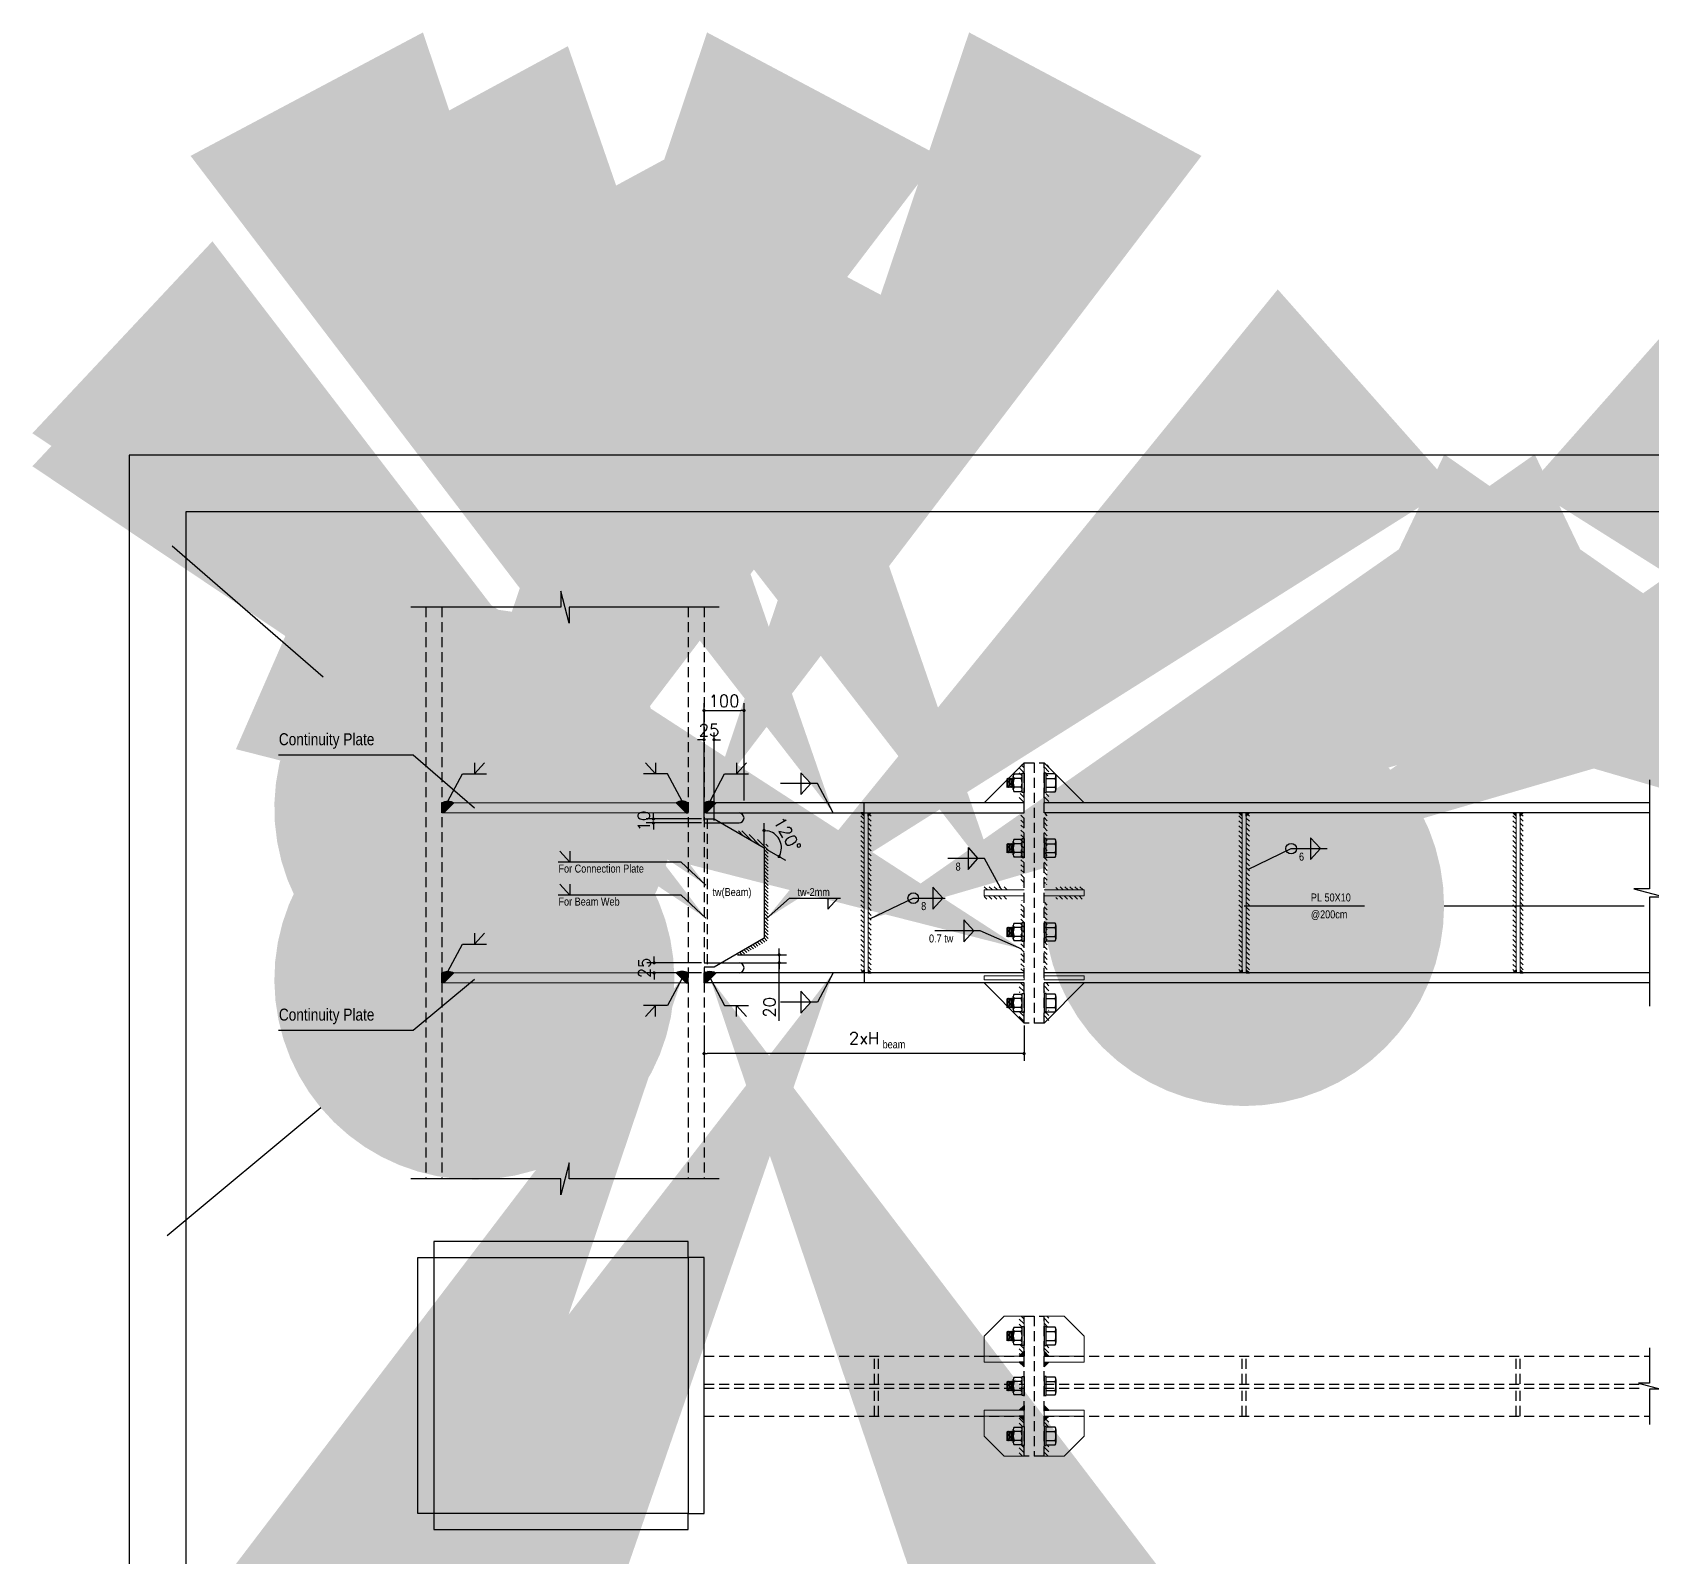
# Model space of a CAD drawing. Header units: inches. Extents: x 1387 to 2676, y -3005 to -2136.
# Drawn here: x 2500.69 to 2541.19, y -2831.88 to -2793.78 of the extents above; entities that cross this region are included whole.
import ezdxf

# ---------------------------------------------------------------- set-up
doc = ezdxf.new("R2010")
doc.units = ezdxf.units.IN
doc.header["$MEASUREMENT"] = 0
doc.linetypes.add('HIDDEN', pattern=[0.375, 0.25, -0.125])
for name, color, linetype in [('1', 1, 'Continuous'), ('3', 3, 'HIDDEN'), ('Beam Detail', 3, 'Continuous'), ('col-new', 3, 'Continuous'), ('D', 1, 'Continuous'), ('DIM', 8, 'Continuous'), ('hidden', 8, 'HIDDEN'), ('Jush', 8, 'Continuous'), ('Layer4', 118, 'Continuous'), ('leader-1', 1, 'Continuous'), ('Pich', 2, 'Continuous'), ('SEC', 1, 'Continuous'), ('TEXT', 3, 'Continuous')]:
    doc.layers.add(name, color=color, linetype=linetype)
for name, color, linetype, lineweight in [('2', 2, 'Continuous', 9), ('plate', 2, 'Continuous', 20), ('plate 3', 3, 'Continuous', 20), ('WALL-INT', 3, 'Continuous', 9)]:
    doc.layers.add(name, color=color, linetype=linetype, lineweight=lineweight)
doc.styles.add('ROMANS', font='ROMANS')
doc.styles.add('ROMANT', font='romant')
doc.styles.add('SA', font='sazeh-1.shx', dxfattribs={"width": 0.85})
doc.dimstyles.new('1-50-2', dxfattribs={"dimtxt": 0.3, "dimasz": 0.08, "dimexe": 0.18, "dimexo": 0.0625, "dimgap": 0.09, "dimtad": 1, "dimdec": 0, "dimlfac": 500, "dimdsep": 46, "dimtxsty": 'ROMANT', "dimblk": 'DOT', "dimcen": 0.09, "dimclrd": 1, "dimclre": 1, "dimclrt": 3, "dimadec": 0, "dimazin": 0, "dimtfac": 1, "dimtdec": 0, "dimtix": 1, "dimtofl": 0, "dimtmove": 2, "dimatfit": 3, "dimldrblk": 'DOT', "dimfxl": 1, "dimtolj": 1, "dimarcsym": 0})
doc.dimstyles.new('Copy of 1-5(100)', dxfattribs={"dimscale": 100, "dimtxt": 2.5, "dimasz": 2.3, "dimexe": 1.5, "dimexo": 3, "dimgap": 1, "dimtad": 1, "dimdec": 0, "dimlfac": 0.05, "dimdsep": 46, "dimtxsty": 'ROMANS', "dimcen": 0, "dimclrd": 1, "dimclre": 1, "dimclrt": 2, "dimadec": 0, "dimazin": 0, "dimtfac": 2, "dimtdec": 0, "dimtmove": 2, "dimatfit": 3, "dimfxl": 1.5, "dimtolj": 1, "dimtzin": 0, "dimarcsym": 0})
doc.dimstyles.new('DIM 1.100(50)', dxfattribs={"dimscale": 50, "dimtxt": 2, "dimasz": 2, "dimexe": 1, "dimexo": 1, "dimgap": 0.5, "dimtad": 1, "dimdec": 0, "dimrnd": 0.5, "dimzin": 12, "dimdsep": 46, "dimtxsty": 'ROMANS', "dimcen": 1.5, "dimclrd": 1, "dimclre": 1, "dimclrt": 2, "dimazin": 0, "dimtm": 1e-09, "dimtfac": 1, "dimtdec": 0, "dimtix": 1, "dimtmove": 0, "dimatfit": 3, "dimldrblk": 'DOT', "dimfxl": 1, "dimtolj": 1, "dimtzin": 0, "dimarcsym": 0})
pattern_1 = [(135, (2462.50886, -3468.63951), (-0.061871843, -0.061871843), [])]
pattern_2 = [(135, (2462.60886, -3468.63951), (-0.061871843, -0.061871843), [])]

# ---------------------------------------------------------------- blocks, each defined once
blk = doc.blocks.new('A$C1B9058EF')
at = {"layer": 'Jush'}
h = blk.add_hatch(dxfattribs=at)
h.set_pattern_fill('ANSI31', color=256, scale=20, angle=90)
h.set_pattern_definition([(135, (-2181.915, -64309.0318), (-1.76776695, -1.76776695), [])])
edge = h.paths.add_edge_path()
edge.add_line((0, 0), (-5, 0))
edge.add_line((-5, 0), (-30, 25))
edge.add_arc((-15, -0.8), 29.8, 419.8126, 480.1874, ccw=False)
edge.add_line((0, 25), (0, 0))
blk.add_lwpolyline([(-5, 0), (0, 0), (0, 25, 0.269703), (-30, 25), (-5, 0)], format="xyb", close=True, dxfattribs=at)
blk = doc.blocks.new('A$C76203054')
at = {"layer": 'Pich'}
for p, q in [((-22.2, 27.3), (-22.2, 4.8)), ((22.2, 4.8), (-22.2, 4.8)), ((17.7, 4.8), (-17.7, 4.8)), ((-16.6, 29.7), (16.6, 29.7)), ((-11.1, 4.8), (-11.1, 27.3)), ((11.1, 4.8), (11.1, 27.3)), ((22.2, 4.8), (22.2, 27.3))]:
    blk.add_line(p, q, dxfattribs=at)
blk.add_lwpolyline([(-23.9, 4.8), (-23.9, 0), (23.9, 0), (23.9, 4.8)], close=True, dxfattribs=at)
for centre, radius, start, end in [((-16.6, 22.1), 7.64, 43.5225, 136.4775), ((0, 2.7), 27, 65.765, 114.235), ((16.6, 22.1), 7.64, 43.5225, 136.4775)]:
    blk.add_arc(centre, radius, start, end, dxfattribs=at)
blk = doc.blocks.new('A$C7B6903DA')
at = {"layer": 'Pich'}
for p, q in [((-22.2, -24.9), (-22.2, -7.2)), ((16.6, -27.3), (-16.6, -27.3)), ((-12, -29.7), (-10.2, -27.9)), ((12, -27.9), (-12, -29.7)), ((-10.2, -31.5), (-12, -29.7)), ((-12, -33.3), (-10.2, -31.5)), ((12, -31.5), (-12, -33.3)), ((-10.2, -35.1), (-12, -33.3)), ((-12, -36.9), (-10.2, -35.1)), ((12, -35.1), (-12, -36.9)), ((-10.2, -38.7), (-12, -36.9)), ((-12, -40.5), (-10.2, -38.7)), ((12, -38.7), (-12, -40.5)), ((-10.2, -42.3), (-12, -40.5)), ((-11.1, -7.2), (-11.1, -24.9)), ((-10.2, -27.9), (-10.8, -27.3)), ((12, -27.9), (10.2, -29.7)), ((10.2, -29.7), (12, -31.5)), ((12, -31.5), (10.2, -33.3)), ((10.2, -33.3), (12, -35.1)), ((12, -35.1), (10.2, -36.9)), ((10.2, -36.9), (12, -38.7)), ((12, -38.7), (10.2, -40.5)), ((10.2, -40.5), (12, -42.3)), ((11.1, -7.2), (11.1, -24.9)), ((11.4, -27.3), (12, -27.9)), ((22.2, -7.2), (22.2, -24.9)), ((12, -42.3), (-10.2, -42.3))]:
    blk.add_line(p, q, dxfattribs=at)
blk.add_lwpolyline([(-23.9, -4.8), (-23.9, 0), (23.9, 0), (23.9, -4.8)], close=True, dxfattribs=at)
for centre, radius, start, end in [((-16.6, -12.4), 7.64, 43.5225, 136.4775), ((-16.6, -19.7), 7.64, 223.5225, 316.4775), ((0, -31.8), 27, 65.765, 114.235), ((0, -0.3), 27, 245.765, 294.235), ((16.6, -12.4), 7.64, 43.5225, 136.4775), ((16.6, -19.7), 7.64, 223.5225, 316.4775)]:
    blk.add_arc(centre, radius, start, end, dxfattribs=at)
blk = doc.blocks.new('A$C053313D3')
at = {"layer": 'Jush'}
h = blk.add_hatch(color=1, dxfattribs=at)
h.dxf.hatch_style = 1
h.paths.add_polyline_path([(0, 10), (0, 0), (10, 0)])
at = {"layer": 'Jush', "color": 1}
blk.add_lwpolyline([(0, 10), (0, 0), (10, 0), (0, 10)], dxfattribs=at)
blk = doc.blocks.new('_Dot')
at = {"layer": 'DIM', "color": 0, "lineweight": -2}
blk.add_line((-0.5, 0), (-1, 0), dxfattribs=at)
at = {"layer": 'DIM', "color": 0, "const_width": 0.5}
blk.add_lwpolyline([(-0.25, 0, 1), (0.25, 0, 1)], format="xyb", close=True, dxfattribs=at)
blk = doc.blocks.new('q')
at = {"layer": 'col-new'}
for points in [[(195.2095, -6.4548), (195.5445, -6.4548), (195.5445, -6.4148), (194.9095, -6.4148), (194.9095, -6.4548), (195.2095, -6.4548)], [(195.2095, -7.0948), (194.9095, -7.0948), (194.9095, -7.1348), (195.5445, -7.1348), (195.5445, -7.0948), (195.2095, -7.0948)]]:
    blk.add_lwpolyline(points, dxfattribs=at)
for points in [[(194.9095, -6.4548), (194.9095, -7.0948), (194.8695, -7.0948), (194.8695, -6.4548)], [(195.5445, -6.4548), (195.5445, -7.0948), (195.5845, -7.0948), (195.5845, -6.4548)]]:
    blk.add_lwpolyline(points, close=True, dxfattribs=at)
blk = doc.blocks.new('DOT')
at = {"layer": 'DIM', "color": 0, "linetype": 'ByBlock'}
blk.add_line((-0.5, 0), (-1, 0), dxfattribs=at)
at = {"layer": 'DIM', "color": 0, "linetype": 'ByBlock', "const_width": 0.5}
blk.add_lwpolyline([(-0.25, 0, 1), (0.25, 0, 1)], format="xyb", close=True, dxfattribs=at)
blk = doc.blocks.new('*D109')
at = {"layer": 'D', "color": 1, "lineweight": -2, "transparency": 16777216}
for p, q in [((2517.478, -2813.467), (2517.478, -2811.27)), ((2517.728, -2813.467), (2517.728, -2811.27)), ((2517.398, -2811.45), (2517.318, -2811.45)), ((2517.808, -2811.45), (2517.888, -2811.45))]:
    blk.add_line(p, q, dxfattribs=at)
at = {"layer": 'Defpoints', "color": 0, "transparency": 16777216}
for p in [(2517.728, -2811.45), (2517.478, -2813.53), (2517.728, -2813.53)]:
    blk.add_point(p, dxfattribs=at)
at = {"layer": 'D', "color": 1, "lineweight": -2, "transparency": 16777216, "xscale": 0.08, "yscale": 0.08, "zscale": 0.08}
blk.add_blockref('DOT', (2517.478, -2811.45), dxfattribs=at)
at = {"layer": 'D', "color": 1, "lineweight": -2, "transparency": 16777216, "xscale": 0.08, "yscale": 0.08, "zscale": 0.08, "rotation": 180}
blk.add_blockref('DOT', (2517.728, -2811.45), dxfattribs=at)
at = {"layer": 'D', "color": 2, "transparency": 16777216, "insert": (2517.603, -2811.21), "char_height": 0.3, "attachment_point": 5, "style": 'ROMANS'}
blk.add_mtext('\\A1;25', dxfattribs=at)
blk = doc.blocks.new('*D110')
at = {"layer": 'D', "color": 1, "lineweight": -2, "transparency": 16777216}
for p, q in [((2516.212, -2813.35), (2516.212, -2813.27)), ((2517.416, -2813.43), (2516.032, -2813.43)), ((2517.416, -2813.53), (2516.032, -2813.53)), ((2516.212, -2813.61), (2516.212, -2813.69))]:
    blk.add_line(p, q, dxfattribs=at)
at = {"layer": 'Defpoints', "color": 0, "transparency": 16777216}
for p in [(2516.212, -2813.43), (2517.478, -2813.43), (2517.478, -2813.53)]:
    blk.add_point(p, dxfattribs=at)
at = {"layer": 'D', "color": 1, "lineweight": -2, "transparency": 16777216, "xscale": 0.08, "yscale": 0.08, "zscale": 0.08}
for p, rotation in [((2516.212, -2813.43), 270), ((2516.212, -2813.53), 90)]:
    blk.add_blockref('DOT', p, dxfattribs=dict(at, rotation=rotation))
at = {"layer": 'D', "color": 2, "transparency": 16777216, "insert": (2515.972, -2813.48), "char_height": 0.3, "attachment_point": 5, "rotation": 90, "style": 'ROMANS'}
blk.add_mtext('\\A1;10', dxfattribs=at)
blk = doc.blocks.new('*D111')
at = {"layer": 'D', "color": 1, "lineweight": -2, "transparency": 16777216}
for p, q in [((2517.478, -2812.965), (2517.478, -2810.541)), ((2517.558, -2810.721), (2518.398, -2810.721)), ((2518.478, -2812.965), (2518.478, -2810.541))]:
    blk.add_line(p, q, dxfattribs=at)
at = {"layer": 'Defpoints', "color": 0, "transparency": 16777216}
for p in [(2518.478, -2810.721), (2517.478, -2813.027), (2518.478, -2813.027)]:
    blk.add_point(p, dxfattribs=at)
at = {"layer": 'D', "color": 1, "lineweight": -2, "transparency": 16777216, "xscale": 0.08, "yscale": 0.08, "zscale": 0.08, "rotation": 180}
blk.add_blockref('DOT', (2517.478, -2810.721), dxfattribs=at)
at = {"layer": 'D', "color": 1, "lineweight": -2, "transparency": 16777216, "xscale": 0.08, "yscale": 0.08, "zscale": 0.08}
blk.add_blockref('DOT', (2518.478, -2810.721), dxfattribs=at)
at = {"layer": 'D', "color": 2, "transparency": 16777216, "insert": (2517.978, -2810.481), "char_height": 0.3, "attachment_point": 5, "style": 'ROMANS'}
blk.add_mtext('\\A1;100', dxfattribs=at)
blk = doc.blocks.new('*D69')
at = {"layer": 'D', "color": 1, "lineweight": -2, "transparency": 16777216}
for p, q in [((2516.231, -2816.945), (2516.231, -2816.865)), ((2517.416, -2817.025), (2516.051, -2817.025)), ((2517.416, -2817.277), (2516.051, -2817.277)), ((2516.231, -2817.357), (2516.231, -2817.437))]:
    blk.add_line(p, q, dxfattribs=at)
at = {"layer": 'Defpoints', "color": 0, "transparency": 16777216}
for p in [(2516.231, -2817.025), (2517.478, -2817.025), (2517.478, -2817.277)]:
    blk.add_point(p, dxfattribs=at)
at = {"layer": 'D', "color": 1, "lineweight": -2, "transparency": 16777216, "xscale": 0.08, "yscale": 0.08, "zscale": 0.08}
for p, rotation in [((2516.231, -2817.025), 270), ((2516.231, -2817.277), 90)]:
    blk.add_blockref('DOT', p, dxfattribs=dict(at, rotation=rotation))
at = {"layer": 'D', "color": 2, "transparency": 16777216, "insert": (2515.991, -2817.151), "char_height": 0.3, "attachment_point": 5, "rotation": 90, "style": 'ROMANS'}
blk.add_mtext('\\A1;25', dxfattribs=at)
blk = doc.blocks.new('*D112')
at = {"layer": 'D', "color": 1, "lineweight": -2, "transparency": 16777216}
for p, q in [((2518.978, -2814.089), (2518.978, -2813.537)), ((2519.033, -2814.183), (2519.511, -2814.459))]:
    blk.add_line(p, q, dxfattribs=at)
blk.add_arc((2518.978, -2814.151), 0.435, 340.5617, 79.4383, dxfattribs=at)
at = {"layer": 'Defpoints', "color": 0, "transparency": 16777216}
for p in [(2517.728, -2813.43), (2519.406, -2814.076), (2518.978, -2814.151), (2518.978, -2814.151), (2518.978, -2816.403)]:
    blk.add_point(p, dxfattribs=at)
at = {"layer": 'D', "color": 1, "lineweight": -2, "transparency": 16777216, "xscale": 0.08, "yscale": 0.08, "zscale": 0.08}
for p, rotation in [((2518.978, -2813.717), 174.7191621158987), ((2519.355, -2814.369), 245.2808378839271)]:
    blk.add_blockref('DOT', p, dxfattribs=dict(at, rotation=rotation))
at = {"layer": 'D', "color": 2, "transparency": 16777216, "insert": (2519.563, -2813.814), "char_height": 0.3, "attachment_point": 5, "rotation": 300, "style": 'ROMANS'}
blk.add_mtext('\\A1;120°', dxfattribs=at)
blk = doc.blocks.new('*D70')
at = {"layer": 'D', "color": 1, "lineweight": -2, "transparency": 16777216}
for p, q in [((2518.311, -2816.825), (2519.536, -2816.825)), ((2519.356, -2816.745), (2519.356, -2816.665)), ((2519.356, -2816.825), (2519.356, -2817.025)), ((2518.311, -2817.025), (2519.536, -2817.025)), ((2519.356, -2818.47), (2519.356, -2817.025)), ((2519.356, -2817.105), (2519.356, -2817.185))]:
    blk.add_line(p, q, dxfattribs=at)
at = {"layer": 'Defpoints', "color": 0, "transparency": 16777216}
for p in [(2518.248, -2816.825), (2518.248, -2817.025), (2519.356, -2817.025)]:
    blk.add_point(p, dxfattribs=at)
at = {"layer": 'D', "color": 1, "lineweight": -2, "transparency": 16777216, "xscale": 0.08, "yscale": 0.08, "zscale": 0.08}
for p, rotation in [((2519.356, -2816.825), 270), ((2519.356, -2817.025), 90)]:
    blk.add_blockref('DOT', p, dxfattribs=dict(at, rotation=rotation))
at = {"layer": 'D', "color": 2, "transparency": 16777216, "insert": (2519.116, -2818.137), "char_height": 0.3, "attachment_point": 5, "rotation": 90, "style": 'ROMANS'}
blk.add_mtext('\\A1;20', dxfattribs=at)
blk = doc.blocks.new('*D86')
at = {"layer": 'D', "color": 1, "lineweight": -2, "transparency": 16777216}
for p, q in [((2517.478, -2818.59), (2517.478, -2819.471)), ((2525.478, -2818.59), (2525.478, -2819.471)), ((2525.398, -2819.291), (2517.558, -2819.291))]:
    blk.add_line(p, q, dxfattribs=at)
at = {"layer": 'Defpoints', "color": 0, "transparency": 16777216}
for p in [(2517.478, -2818.527), (2525.478, -2818.527), (2517.478, -2819.291)]:
    blk.add_point(p, dxfattribs=at)
at = {"layer": 'D', "color": 1, "lineweight": -2, "transparency": 16777216, "xscale": 0.08, "yscale": 0.08, "zscale": 0.08, "rotation": 180}
blk.add_blockref('DOT', (2517.478, -2819.291), dxfattribs=at)
at = {"layer": 'D', "color": 1, "lineweight": -2, "transparency": 16777216, "xscale": 0.08, "yscale": 0.08, "zscale": 0.08}
blk.add_blockref('DOT', (2525.478, -2819.291), dxfattribs=at)
at = {"layer": 'D', "color": 2, "transparency": 16777216, "insert": (2521.478, -2818.908), "char_height": 0.3, "attachment_point": 5, "style": 'ROMANS'}
blk.add_mtext('\\A1;2xH', dxfattribs=at)

msp = doc.modelspace()

# ---------------------------------------------------------------- hatches: boundary and pattern name
at = {"layer": 'Jush'}
h = msp.add_hatch(dxfattribs=at)
h.set_pattern_fill('ANSI31', color=256, scale=0.7, angle=90)
h.set_pattern_definition([(135, (2466.24831, -3456.317425), (-0.061871843, -0.061871843), [])])
h.paths.add_polyline_path([(2530.928412, -2813.277107), (2530.848412, -2813.277107), (2530.848412, -2817.277107), (2530.928412, -2817.277107)])
h.paths.add_polyline_path([(2531.108412, -2813.277107), (2531.028412, -2813.277107), (2531.028412, -2817.277107), (2531.108412, -2817.277107)])
h = msp.add_hatch(dxfattribs=at)
h.set_pattern_fill('ANSI31', color=256, scale=0.7, angle=90)
h.set_pattern_definition([(135, (2473.095515, -3456.317425), (-0.061871843, -0.061871843), [])])
h.paths.add_polyline_path([(2537.775619, -2813.277107), (2537.695619, -2813.277107), (2537.695619, -2817.277107), (2537.775619, -2817.277107)])
h.paths.add_polyline_path([(2537.955619, -2813.277107), (2537.875619, -2813.277107), (2537.875619, -2817.277107), (2537.955619, -2817.277107)])
h = msp.add_hatch(dxfattribs=at)
h.set_pattern_fill('ANSI31', color=256, scale=0.7, angle=90)
h.set_pattern_definition(pattern_2)
h.paths.add_polyline_path([(2525.358412, -2825.849194), (2525.478412, -2825.849194), (2525.478412, -2826.105677), (2525.430412, -2826.105677), (2525.430412, -2826.123413), (2525.358412, -2826.123413)])
h.paths.add_polyline_path([(2525.358412, -2826.566818), (2525.430412, -2826.566818), (2525.430412, -2826.584555), (2525.478412, -2826.584555), (2525.478412, -2826.729194), (2525.358412, -2826.849194)])
h = msp.add_hatch(dxfattribs=at)
h.set_pattern_fill('ANSI31', color=256, scale=0.7, angle=90)
h.set_pattern_definition(pattern_1)
h.paths.add_polyline_path([(2526.098412, -2825.849194), (2525.978412, -2825.849194), (2525.978412, -2826.105677), (2526.026412, -2826.105677), (2526.026412, -2826.123413), (2526.098412, -2826.123413)])
h.paths.add_polyline_path([(2526.098412, -2826.566818), (2526.026412, -2826.566818), (2526.026412, -2826.584555), (2525.978412, -2826.584555), (2525.978412, -2826.729194), (2526.098412, -2826.849194)])
h = msp.add_hatch(dxfattribs=at)
h.set_pattern_fill('ANSI31', color=256, scale=0.7, angle=90)
h.set_pattern_definition(pattern_2)
h.paths.add_polyline_path([(2525.358412, -2829.349194), (2525.478412, -2829.349194), (2525.478412, -2829.092711), (2525.430412, -2829.092711), (2525.430412, -2829.074974), (2525.358412, -2829.074974)])
h.paths.add_polyline_path([(2525.358412, -2828.631569), (2525.430412, -2828.631569), (2525.430412, -2828.613833), (2525.478412, -2828.613833), (2525.478412, -2828.469194), (2525.358412, -2828.349194)])
h = msp.add_hatch(dxfattribs=at)
h.set_pattern_fill('ANSI31', color=256, scale=0.7, angle=90)
h.set_pattern_definition(pattern_1)
h.paths.add_polyline_path([(2526.098412, -2829.349194), (2525.978412, -2829.349194), (2525.978412, -2829.092711), (2526.026412, -2829.092711), (2526.026412, -2829.074974), (2526.098412, -2829.074974)])
h.paths.add_polyline_path([(2526.098412, -2828.631569), (2526.026412, -2828.631569), (2526.026412, -2828.613833), (2525.978412, -2828.613833), (2525.978412, -2828.469194), (2526.098412, -2828.349194)])
at = {"layer": 'leader-1', "linetype": 'ByBlock'}
h = msp.add_hatch(dxfattribs=at)
h.set_pattern_fill('ANSI31', color=256, scale=0.7, angle=90)
h.set_pattern_definition([(135, (2462.60886, -3454.867425), (-0.061871843, -0.061871843), [])])
h.paths.add_polyline_path([(2525.358412, -2812.077107), (2525.478412, -2812.077107), (2525.478412, -2812.33359), (2525.430412, -2812.33359), (2525.430412, -2812.351327), (2525.358412, -2812.351327)])
h.paths.add_polyline_path([(2525.358412, -2812.794732), (2525.430412, -2812.794732), (2525.430412, -2812.812468), (2525.478412, -2812.812468), (2525.478412, -2813.027107), (2525.358412, -2813.027107)])
h = msp.add_hatch(dxfattribs=at)
h.set_pattern_fill('ANSI31', color=256, scale=0.7, angle=90)
h.set_pattern_definition([(135, (2462.50886, -3454.867425), (-0.061871843, -0.061871843), [])])
h.paths.add_polyline_path([(2526.098412, -2812.077107), (2525.978412, -2812.077107), (2525.978412, -2812.33359), (2526.026412, -2812.33359), (2526.026412, -2812.351327), (2526.098412, -2812.351327)])
h.paths.add_polyline_path([(2526.098412, -2812.794732), (2526.026412, -2812.794732), (2526.026412, -2812.812468), (2525.978412, -2812.812468), (2525.978412, -2813.027107), (2526.098412, -2813.027107)])
h = msp.add_hatch(dxfattribs=at)
h.set_pattern_fill('ANSI31', color=256, scale=0.7, angle=90)
h.set_pattern_definition([(135, (2456.79831, -3456.317425), (-0.061871843, -0.061871843), [])])
h.paths.add_polyline_path([(2521.478412, -2813.277107), (2521.398412, -2813.277107), (2521.398412, -2817.277107), (2521.478412, -2817.277107)])
h.paths.add_polyline_path([(2521.658412, -2813.277107), (2521.578412, -2813.277107), (2521.578412, -2817.277107), (2521.658412, -2817.277107)])
h = msp.add_hatch(dxfattribs=at)
h.set_pattern_fill('ANSI31', color=256, scale=0.7, angle=90)
h.set_pattern_definition([(135, (504.40323, -3005.37239), (-0.0618718434, -0.0618718434), [])])
h.paths.add_polyline_path([(2525.478412, -2813.322107), (2525.433412, -2813.277107), (2525.398412, -2813.277107), (2525.398412, -2814.227107), (2525.478412, -2814.227107)])
h.paths.add_polyline_path([(2525.478412, -2814.227107), (2525.398412, -2814.227107), (2525.398412, -2815.055405), (2525.406612, -2815.055405, -0.205623047), (2525.430412, -2815.11083), (2525.430412, -2815.037668), (2525.478412, -2815.037668)])
h.paths.add_polyline_path([(2525.478412, -2815.516546), (2525.430412, -2815.516546), (2525.430412, -2815.443384, -0.205623047), (2525.406612, -2815.49881), (2525.398412, -2815.49881), (2525.398412, -2816.327107), (2525.478412, -2816.327107)])
h.paths.add_polyline_path([(2525.478412, -2816.327107), (2525.398412, -2816.327107), (2525.398412, -2817.277107), (2525.433412, -2817.277107), (2525.478412, -2817.232107)])
h = msp.add_hatch(dxfattribs=at)
h.set_pattern_fill('ANSI31', color=256, scale=0.7, angle=90)
h.set_pattern_definition([(135, (504.30323, -3005.37239), (-0.0618718434, -0.0618718434), [])])
h.paths.add_polyline_path([(2525.978412, -2813.322107), (2526.023412, -2813.277107), (2526.058412, -2813.277107), (2526.058412, -2814.227107), (2525.978412, -2814.227107)])
h.paths.add_polyline_path([(2525.978412, -2814.227107), (2526.058412, -2814.227107), (2526.058412, -2815.055405), (2526.050212, -2815.055405, 0.205623047), (2526.026412, -2815.11083), (2526.026412, -2815.037668), (2525.978412, -2815.037668)])
h.paths.add_polyline_path([(2525.978412, -2815.516546), (2526.026412, -2815.516546), (2526.026412, -2815.443384, 0.205623047), (2526.050212, -2815.49881), (2526.058412, -2815.49881), (2526.058412, -2816.327107), (2525.978412, -2816.327107)])
h.paths.add_polyline_path([(2525.978412, -2816.327107), (2526.058412, -2816.327107), (2526.058412, -2817.277107), (2526.023412, -2817.277107), (2525.978412, -2817.232107)])
h = msp.add_hatch(dxfattribs=at)
h.set_pattern_fill('ANSI31', color=256, scale=0.5, angle=90)
h.set_pattern_definition([(135, (1123.99658, -204.13821), (-0.0441941738, -0.0441941738), [])])
h.paths.add_polyline_path([(2519.078412, -2816.460595), (2519.078412, -2814.093619), (2518.448027, -2813.729666), (2518.248027, -2813.729666), (2518.978412, -2814.151354), (2518.978412, -2816.40286), (2518.248027, -2816.824548), (2518.448027, -2816.824548)])
h = msp.add_hatch(dxfattribs=at)
h.set_pattern_fill('ANSI31', color=256, scale=0.7, angle=90)
h.set_pattern_definition([(135, (2423.61199, -3455.84711), (-0.061871843, -0.061871843), [])])
h.paths.add_polyline_path([(2525.055464, -2815.432107), (2525.055464, -2815.352107), (2524.478412, -2815.352107), (2524.478412, -2815.432107)])
h.paths.add_polyline_path([(2525.055464, -2815.202107), (2525.055464, -2815.122107), (2524.478412, -2815.122107), (2524.478412, -2815.202107)])
h = msp.add_hatch(dxfattribs=at)
h.set_pattern_fill('ANSI31', color=256, scale=0.7, angle=90)
h.set_pattern_definition([(135, (1123.99658, -204.13821), (-0.0618718434, -0.0618718434), [])])
h.paths.add_polyline_path([(2526.978412, -2815.122107), (2526.275612, -2815.122107), (2526.275612, -2815.202107), (2526.978412, -2815.202107)])
h.paths.add_polyline_path([(2526.275612, -2815.432107), (2526.978412, -2815.432107), (2526.978412, -2815.352107), (2526.275612, -2815.352107)])
h = msp.add_hatch(dxfattribs=at)
h.set_pattern_fill('ANSI31', color=256, scale=0.7, angle=90)
h.set_pattern_definition([(135, (2462.60886, -3454.767425), (-0.061871843, -0.061871843), [])])
h.paths.add_polyline_path([(2525.358412, -2818.477107), (2525.478412, -2818.477107), (2525.478412, -2818.220624), (2525.430412, -2818.220624), (2525.430412, -2818.202887), (2525.358412, -2818.202887)])
h.paths.add_polyline_path([(2525.358412, -2817.759482), (2525.430412, -2817.759482), (2525.430412, -2817.741746), (2525.478412, -2817.741746), (2525.478412, -2817.527107), (2525.358412, -2817.527107)])
h = msp.add_hatch(dxfattribs=at)
h.set_pattern_fill('ANSI31', color=256, scale=0.7, angle=90)
h.set_pattern_definition([(135, (2462.50886, -3454.767425), (-0.061871843, -0.061871843), [])])
h.paths.add_polyline_path([(2526.098412, -2818.477107), (2525.978412, -2818.477107), (2525.978412, -2818.220624), (2526.026412, -2818.220624), (2526.026412, -2818.202887), (2526.098412, -2818.202887)])
h.paths.add_polyline_path([(2526.098412, -2817.759482), (2526.026412, -2817.759482), (2526.026412, -2817.741746), (2525.978412, -2817.741746), (2525.978412, -2817.527107), (2526.098412, -2817.527107)])

# ---------------------------------------------------------------- linework, layer by layer
at = {"layer": '1'}
msp.add_lwpolyline([(2504.526243, -2862.393272), (2585.794593, -2862.393272), (2585.794593, -2805.760275), (2504.526243, -2805.760275)], close=True, dxfattribs=at)
at = {"layer": '2'}
for points in [[(2516.778412, -2813.027107), (2511.228412, -2813.027107), (2510.978412, -2813.277107), (2517.028412, -2813.277107)], [(2516.778412, -2813.027107), (2517.028412, -2813.277107)], [(2516.778412, -2817.277107), (2511.228412, -2817.277107), (2510.978412, -2817.527107), (2517.028412, -2817.527107)], [(2516.778412, -2817.277107), (2517.028412, -2817.527107)]]:
    msp.add_lwpolyline(points, dxfattribs=at)
at = {"layer": '3'}
for p, q in [((2510.528412, -2808.136665), (2510.528412, -2822.417549)), ((2510.928412, -2808.136665), (2510.928412, -2822.417549)), ((2517.078412, -2808.136665), (2517.078412, -2822.417549)), ((2517.478412, -2808.136665), (2517.478412, -2822.417549)), ((2525.478412, -2812.027107), (2525.978412, -2812.027107)), ((2525.478412, -2825.849194), (2525.978412, -2825.849194)), ((2517.478412, -2826.849194), (2525.478412, -2826.849194)), ((2525.978412, -2826.849194), (2541.113944, -2826.849194)), ((2517.478412, -2828.349194), (2525.478412, -2828.349194)), ((2525.978412, -2828.349194), (2541.113944, -2828.349194))]:
    msp.add_line(p, q, dxfattribs=at)
at = {"layer": '3', "color": 1}
msp.add_line((2517.559942, -2813.429666), (2517.559942, -2817.124548), dxfattribs=at)
at = {"layer": '3'}
for points in [[(2525.978412, -2818.527107), (2525.478412, -2818.527107), (2525.478412, -2812.027107)], [(2525.728412, -2812.027107), (2525.728412, -2818.527107)], [(2525.978412, -2818.527107), (2525.978412, -2812.027107)], [(2525.978412, -2829.349194), (2525.478412, -2829.349194), (2525.478412, -2825.849194)], [(2525.728412, -2825.849194), (2525.728412, -2829.349194)], [(2525.978412, -2829.349194), (2525.978412, -2825.849194)]]:
    msp.add_lwpolyline(points, dxfattribs=at)
at = {"layer": 'Beam Detail'}
for p, q in [((2517.778412, -2813.027107), (2517.528412, -2813.277107)), ((2517.528412, -2813.277107), (2525.478412, -2813.277107)), ((2525.478412, -2813.027107), (2517.778412, -2813.027107)), ((2521.478412, -2813.277107), (2521.478412, -2813.027107)), ((2517.528412, -2817.527107), (2517.778412, -2817.277107)), ((2525.478412, -2817.277107), (2517.778412, -2817.277107)), ((2521.478412, -2817.277107), (2521.478412, -2817.527107)), ((2525.478412, -2817.527107), (2517.528412, -2817.527107))]:
    msp.add_line(p, q, dxfattribs=at)
for points in [[(2541.113944, -2813.027107), (2525.978412, -2813.027107)], [(2541.113944, -2813.277107), (2525.978412, -2813.277107)], [(2541.113944, -2817.277107), (2525.978412, -2817.277107)], [(2541.113944, -2817.527107), (2525.978412, -2817.527107)]]:
    msp.add_lwpolyline(points, dxfattribs=at)
at = {"layer": 'hidden'}
for p, q in [((2521.738108, -2827.545116), (2521.738108, -2826.845116)), ((2521.838108, -2827.545116), (2521.838108, -2826.845116)), ((2530.928412, -2827.545116), (2530.928412, -2826.845116)), ((2531.028412, -2827.545116), (2531.028412, -2826.845116)), ((2537.775619, -2827.545116), (2537.775619, -2826.845116)), ((2537.875619, -2827.545116), (2537.875619, -2826.845116)), ((2517.478412, -2827.549194), (2525.478412, -2827.549194)), ((2517.478412, -2827.649194), (2525.478412, -2827.649194)), ((2521.738108, -2828.345116), (2521.738108, -2827.645116)), ((2521.838108, -2828.345116), (2521.838108, -2827.645116)), ((2525.978412, -2827.549194), (2540.924307, -2827.549194)), ((2525.978412, -2827.649194), (2540.924307, -2827.649194)), ((2530.928412, -2828.345116), (2530.928412, -2827.645116)), ((2531.028412, -2828.345116), (2531.028412, -2827.645116)), ((2537.775619, -2828.345116), (2537.775619, -2827.645116)), ((2537.875619, -2828.345116), (2537.875619, -2827.645116))]:
    msp.add_line(p, q, dxfattribs=at)
at = {"layer": 'Layer4'}
for points in [[(2503.110418, -2863.809097), (2587.210418, -2863.809097), (2587.210418, -2804.34445), (2503.110418, -2804.34445)], [(2503.110418, -2863.809097), (2587.210418, -2863.809097), (2587.210418, -2804.34445), (2503.110418, -2804.34445)], [(2587.210418, -2804.34445), (2503.110418, -2804.34445), (2503.110418, -2863.809097), (2587.210418, -2863.809097)]]:
    msp.add_lwpolyline(points, close=True, dxfattribs=at)
at = {"layer": 'Pich'}
for p, q in [((2517.478412, -2813.429666), (2517.728412, -2813.429666)), ((2517.478412, -2813.529666), (2518.353956, -2813.529666)), ((2517.728412, -2813.429666), (2518.978412, -2814.151354)), ((2518.978412, -2814.151354), (2518.978412, -2816.40286)), ((2517.728412, -2817.124548), (2518.978412, -2816.40286)), ((2517.478412, -2817.024548), (2518.353956, -2817.024548)), ((2517.478412, -2817.124548), (2517.728412, -2817.124548))]:
    msp.add_line(p, q, dxfattribs=at)
for centre in [(2518.353956, -2813.40521), (2518.353956, -2817.149004)]:
    msp.add_arc(centre, 0.124456, 270, 90, dxfattribs=at)
at = {"layer": 'plate'}
for points in [[(2525.478412, -2812.027107), (2525.478412, -2813.027107), (2524.478412, -2813.027107), (2525.478412, -2812.027107)], [(2525.978412, -2812.027107), (2525.978412, -2813.027107), (2526.978412, -2813.027107), (2525.978412, -2812.027107)], [(2525.478412, -2815.202107), (2524.478412, -2815.202107), (2524.478412, -2815.352107), (2525.478412, -2815.352107)], [(2525.978412, -2815.202107), (2526.978412, -2815.202107), (2526.978412, -2815.352107), (2525.978412, -2815.352107)], [(2525.478412, -2818.527107), (2525.478412, -2817.527107), (2524.478412, -2817.527107), (2525.478412, -2818.527107)], [(2525.978412, -2818.527107), (2525.978412, -2817.527107), (2526.978412, -2817.527107), (2525.978412, -2818.527107)], [(2525.478412, -2825.849194), (2525.478412, -2826.849194), (2524.478412, -2826.849194), (2524.478412, -2826.349194), (2524.978412, -2825.849194), (2525.478412, -2825.849194)], [(2525.978412, -2825.849194), (2525.978412, -2826.849194), (2526.978412, -2826.849194), (2526.978412, -2826.349194), (2526.478412, -2825.849194), (2525.978412, -2825.849194)], [(2525.478412, -2829.349194), (2525.478412, -2828.349194), (2524.478412, -2828.349194), (2524.478412, -2828.849194), (2524.978412, -2829.349194), (2525.478412, -2829.349194)], [(2525.978412, -2829.349194), (2525.978412, -2828.349194), (2526.978412, -2828.349194), (2526.978412, -2828.849194), (2526.478412, -2829.349194), (2525.978412, -2829.349194)]]:
    msp.add_lwpolyline(points, dxfattribs=at)
for points in [[(2521.578412, -2813.277107), (2521.478412, -2813.277107), (2521.478412, -2817.277107), (2521.578412, -2817.277107)], [(2531.028412, -2813.277107), (2530.928412, -2813.277107), (2530.928412, -2817.277107), (2531.028412, -2817.277107)], [(2537.875619, -2813.277107), (2537.775619, -2813.277107), (2537.775619, -2817.277107), (2537.875619, -2817.277107)], [(2524.478412, -2817.352107), (2525.478412, -2817.352107), (2525.478412, -2817.452107), (2524.478412, -2817.452107)], [(2526.978412, -2817.352107), (2525.978412, -2817.352107), (2525.978412, -2817.452107), (2526.978412, -2817.452107)]]:
    msp.add_lwpolyline(points, close=True, dxfattribs=at)
at = {"layer": 'plate 3'}
for points in [[(2524.478412, -2826.999194), (2525.478412, -2826.999194), (2525.478412, -2826.849194), (2524.478412, -2826.849194)], [(2526.978412, -2826.999194), (2525.978412, -2826.999194), (2525.978412, -2826.849194), (2526.978412, -2826.849194)], [(2524.478412, -2828.199194), (2525.478412, -2828.199194), (2525.478412, -2828.349194), (2524.478412, -2828.349194)], [(2526.978412, -2828.199194), (2525.978412, -2828.199194), (2525.978412, -2828.349194), (2526.978412, -2828.349194)]]:
    msp.add_lwpolyline(points, close=True, dxfattribs=at)
at = {"layer": 'SEC', "linetype": 'Continuous'}
for points in [[(2517.8558, -2808.136665), (2514.108415, -2808.136665), (2514.108415, -2808.534915), (2513.898409, -2807.738416), (2513.898409, -2808.136665), (2510.151024, -2808.136665)], [(2541.113944, -2812.448782), (2541.113944, -2815.172104), (2540.715694, -2815.172104), (2541.512193, -2815.38211), (2541.113944, -2815.38211), (2541.113944, -2818.105432)], [(2517.8558, -2822.417549), (2514.108415, -2822.417549), (2514.108415, -2822.019299), (2513.898409, -2822.815798), (2513.898409, -2822.417549), (2510.151024, -2822.417549)], [(2541.113944, -2826.641769), (2541.113944, -2827.525691), (2540.835169, -2827.525691), (2541.392718, -2827.672696), (2541.113944, -2827.672696), (2541.113944, -2828.556619)]]:
    msp.add_lwpolyline(points, dxfattribs=at)
at = {"layer": 'TEXT', "color": 2, "ltscale": 100}
for points in [[(2511.739607, -2812.031437), (2511.739607, -2812.30562), (2511.988317, -2812.031437)], [(2516.267217, -2812.031437), (2516.267217, -2812.30562), (2516.018507, -2812.031437)], [(2518.289607, -2812.031437), (2518.289607, -2812.30562), (2518.538317, -2812.031437)], [(2519.897901, -2812.273478), (2519.897901, -2812.821842), (2520.146611, -2812.54766)], [(2519.897901, -2812.273478), (2520.146611, -2812.54766)], [(2524.076723, -2814.145916), (2524.076723, -2814.69428), (2524.325433, -2814.420098)], [(2524.076723, -2814.145916), (2524.325433, -2814.420098)], [(2532.639173, -2813.897695), (2532.639173, -2814.44606), (2532.887882, -2814.171877)], [(2532.639173, -2813.897695), (2532.887882, -2814.171877)], [(2514.125899, -2814.232737), (2514.125899, -2814.50692), (2513.877189, -2814.232737)], [(2514.125899, -2815.05719), (2514.125899, -2815.331372), (2513.877189, -2815.05719)], [(2523.195245, -2815.132737), (2523.195245, -2815.681102), (2523.443955, -2815.40692)], [(2523.195245, -2815.132737), (2523.443955, -2815.40692)], [(2520.572432, -2815.40692), (2520.572432, -2815.681102), (2520.821142, -2815.40692)], [(2523.970076, -2815.95302), (2523.970076, -2816.501384), (2524.218786, -2816.227202)], [(2523.970076, -2815.95302), (2524.218786, -2816.227202)], [(2511.739607, -2816.281437), (2511.739607, -2816.55562), (2511.988317, -2816.281437)], [(2519.897901, -2817.732372), (2520.146611, -2818.006554)], [(2519.897901, -2817.732372), (2519.897901, -2818.280736), (2520.146611, -2818.006554)], [(2516.267217, -2818.361054), (2516.267217, -2818.086872), (2516.018507, -2818.361054)], [(2518.289607, -2818.361054), (2518.289607, -2818.086872), (2518.538317, -2818.361054)]]:
    msp.add_lwpolyline(points, dxfattribs=at)
for centre in [(2532.153221, -2814.171877), (2522.709294, -2815.40692)]:
    msp.add_circle(centre, 0.132863, dxfattribs=at)

# ---------------------------------------------------------------- block references
at = {"layer": 'Jush'}
for p, xscale, yscale, zscale in [((2510.928412, -2813.277107), -0.01000000000021828, 0.009999999999990905, 0.01), ((2517.078412, -2813.277107), 0.01000000000021828, 0.01000000000021828, 0.01000000000021828), ((2517.478412, -2813.277107), -0.01000000000021828, 0.009999999999990905, 0.01), ((2510.928412, -2817.527107), -0.01000000000021828, 0.009999999999990905, 0.01), ((2517.078412, -2817.527107), 0.01000000000021828, 0.01000000000021828, 0.01000000000021828), ((2517.478412, -2817.527107), -0.01000000000021828, 0.009999999999990905, 0.01)]:
    msp.add_blockref('A$C1B9058EF', p, dxfattribs=dict(at, xscale=xscale, yscale=yscale, zscale=zscale))
at = {"layer": 'Jush', "color": 1, "rotation": 180}
for p, xscale, yscale, zscale in [((2521.478412, -2813.277107), 0.007999999999810825, 0.007999999999810825, 0.007999999999810825), ((2521.578412, -2813.277107), -0.007999999999810825, 0.008000000000038199, 0.008), ((2530.928412, -2813.277107), 0.007999999999810825, 0.007999999999810825, 0.007999999999810825), ((2531.028412, -2813.277107), -0.007999999999810825, 0.008000000000038199, 0.008), ((2537.775619, -2813.277107), 0.007999999999810825, 0.007999999999810825, 0.007999999999810825), ((2537.875619, -2813.277107), -0.007999999999810825, 0.008000000000038199, 0.008), ((2525.478412, -2826.999194), 0.01200000000062573, 0.01200000000062573, 0.01200000000062573), ((2525.978412, -2826.999194), -0.01200000000062573, 0.01199999999994361, 0.012), ((2525.478412, -2828.349194), 0.01200000000062573, 0.01200000000062573, 0.01200000000062573), ((2525.978412, -2828.349194), -0.01200000000062573, 0.01199999999994361, 0.012)]:
    msp.add_blockref('A$C053313D3', p, dxfattribs=dict(at, xscale=xscale, yscale=yscale, zscale=zscale))
at = {"layer": 'Jush', "color": 1}
for p, xscale, yscale, zscale in [((2521.478412, -2817.277107), -0.007999999999810825, 0.008000000000038199, 0.008), ((2521.578412, -2817.277107), 0.007999999999810825, 0.007999999999810825, 0.007999999999810825), ((2530.928412, -2817.277107), -0.007999999999810825, 0.008000000000038199, 0.008), ((2531.028412, -2817.277107), 0.007999999999810825, 0.007999999999810825, 0.007999999999810825), ((2537.775619, -2817.277107), -0.007999999999810825, 0.008000000000038199, 0.008), ((2537.875619, -2817.277107), 0.007999999999810825, 0.007999999999810825, 0.007999999999810825), ((2525.478412, -2826.849194), -0.01200000000062573, 0.01199999999994361, 0.012), ((2525.978412, -2826.849194), 0.01200000000062573, 0.01200000000062573, 0.01200000000062573), ((2525.478412, -2828.199194), -0.01200000000062573, 0.01199999999994361, 0.012), ((2525.978412, -2828.199194), 0.01200000000062573, 0.01200000000062573, 0.01200000000062573)]:
    msp.add_blockref('A$C053313D3', p, dxfattribs=dict(at, xscale=xscale, yscale=yscale, zscale=zscale))
at = {"layer": 'Pich', "xscale": 0.009999999999990905, "yscale": 0.009999999999990905, "zscale": 0.009999999999990905, "rotation": 270}
for name, p in [('A$C7B6903DA', (2525.478412, -2812.527107)), ('A$C76203054', (2525.978412, -2812.527107)), ('A$C7B6903DA', (2525.478412, -2814.15941)), ('A$C76203054', (2525.978412, -2814.15941)), ('A$C7B6903DA', (2525.478412, -2816.25518)), ('A$C76203054', (2525.978412, -2816.25518)), ('A$C7B6903DA', (2525.478412, -2818.027107)), ('A$C76203054', (2525.978412, -2818.027107)), ('A$C7B6903DA', (2525.478412, -2826.345116)), ('A$C76203054', (2525.978412, -2826.345116)), ('A$C7B6903DA', (2525.478412, -2827.595116)), ('A$C76203054', (2525.978412, -2827.595116)), ('A$C7B6903DA', (2525.478412, -2828.845116)), ('A$C76203054', (2525.978412, -2828.845116))]:
    msp.add_blockref(name, p, dxfattribs=at)
at = {"layer": 'WALL-INT', "color": 6, "xscale": 10, "yscale": 10, "zscale": 10}
msp.add_blockref('q', (561.633427, -2759.833708), dxfattribs=at)

# ---------------------------------------------------------------- texts
at = {"layer": 'TEXT', "color": 2, "style": 'SA', "width": 0.85}
for s, height, p in [('Continuity Plate  ', 0.3, (2506.85133, -2811.587866)), ('8', 0.2, (2523.766221, -2814.719637)), ('6', 0.2, (2532.350049, -2814.471417)), ('For Connection Plate', 0.2, (2513.840234, -2814.769689)), ('tw(Beam)', 0.2, (2517.689798, -2815.355195)), ('tw-2mm', 0.2, (2519.814426, -2815.355195)), ('PL 50X10', 0.2, (2532.646223, -2815.491189)), ('For Beam Web', 0.2, (2513.840234, -2815.594142)), ('8', 0.2, (2522.906122, -2815.706459)), ('@200cm', 0.2, (2532.646223, -2815.913158)), ('0.7 tw', 0.2, (2523.101604, -2816.515608)), ('Continuity Plate  ', 0.3, (2506.85133, -2818.467796)), ('beam', 0.2, (2521.941299, -2819.160497))]:
    msp.add_text(s, height=height, dxfattribs=at).set_placement(p)

# ---------------------------------------------------------------- dimensions: what is measured, and where the dimension line sits
at = {"layer": 'D'}
for base, p1, p2, text, picture, middle in [((2518.478412, -2810.720637), (2517.478412, -2813.027107), (2518.478412, -2813.027107), '100', '*D111', (2517.978412, -2810.480637)), ((2517.728412, -2811.450072), (2517.478412, -2813.529666), (2517.728412, -2813.529666), '25', '*D109', (2517.603412, -2811.210072))]:
    dim = msp.add_linear_dim(base=base, p1=p1, p2=p2, text=text, dimstyle='1-50-2', override={"dimtxsty": 'ROMANS', "dimclrt": 2, "dimtmove": 1}, dxfattribs=at)
    dim.commit()
    dim.dimension.update_dxf_attribs({"geometry": picture, "text_midpoint": middle})
for base, p1, p2, angle, text, picture, middle in [((2516.211597, -2813.429666), (2517.478412, -2813.529666), (2517.478412, -2813.429666), 90, '10', '*D110', (2515.971597, -2813.479666)), ((2516.231268, -2817.024548), (2517.478412, -2817.277107), (2517.478412, -2817.024548), 270, '25', '*D69', (2515.991268, -2817.150827))]:
    dim = msp.add_linear_dim(base=base, p1=p1, p2=p2, angle=angle, text=text, dimstyle='1-50-2', override={"dimtxsty": 'ROMANS', "dimclrt": 2, "dimtmove": 1}, dxfattribs=at)
    dim.commit()
    dim.dimension.update_dxf_attribs({"geometry": picture, "text_midpoint": middle})
dim = msp.add_angular_dim_2l(base=(2519.406415, -2814.075886), line1=((2518.978412, -2814.151354), (2518.978412, -2816.40286)), line2=((2517.728412, -2813.429666), (2518.978412, -2814.151354)), dimstyle='1-50-2', override={"dimtxsty": 'ROMANS', "dimclrt": 2, "dimtmove": 1}, dxfattribs=at)
dim.commit()
dim.dimension.update_dxf_attribs({"geometry": '*D112', "text_midpoint": (2519.562637, -2813.814052)})
dim = msp.add_linear_dim(base=(2519.355641, -2817.024548), p1=(2518.248027, -2816.824548), p2=(2518.248027, -2817.024548), angle=270, text='20', dimstyle='1-50-2', override={"dimtxsty": 'ROMANS', "dimclrt": 2, "dimtmove": 1}, dxfattribs=at)
dim.commit()
dim.dimension.update_dxf_attribs({"geometry": '*D70', "text_midpoint": (2519.115641, -2818.137288), "dimtype": 160})
dim = msp.add_linear_dim(base=(2517.478412, -2819.29095), p1=(2525.478412, -2818.527107), p2=(2517.478412, -2818.527107), text='2xH', dimstyle='1-50-2', override={"dimtxsty": 'ROMANS', "dimclrt": 2, "dimtmove": 1}, dxfattribs=at)
dim.commit()
dim.dimension.update_dxf_attribs({"geometry": '*D86', "text_midpoint": (2521.478412, -2819.148015), "dimtype": 160})

# ---------------------------------------------------------------- leaders
at = {"layer": 'leader-1', "linetype": 'ByBlock'}
for points in [[(2516.928412, -2812.986652), (2516.566781, -2812.30562), (2515.967654, -2812.30562)], [(2511.078412, -2812.986652), (2511.440044, -2812.30562), (2512.03917, -2812.30562)], [(2517.628412, -2812.986652), (2517.990044, -2812.30562), (2518.58917, -2812.30562)], [(2520.705729, -2813.277107), (2520.310855, -2812.54766), (2519.390571, -2812.54766)], [(2524.884551, -2815.149545), (2524.489677, -2814.420098), (2523.569392, -2814.420098)], [(2511.078412, -2817.236652), (2511.440044, -2816.55562), (2512.03917, -2816.55562)], [(2517.52403, -2815.083416), (2516.909797, -2814.50692), (2513.828706, -2814.50692)], [(2517.52403, -2815.907868), (2516.909797, -2815.331372), (2513.828706, -2815.331372)], [(2519.031762, -2815.926138), (2519.617598, -2815.40692), (2520.886452, -2815.40692)], [(2555.234157, -2815.926138), (2554.648321, -2815.40692), (2553.379466, -2815.40692)], [(2531.069196, -2814.691096), (2532.153221, -2814.171877), (2533.052126, -2814.171877)], [(2521.625269, -2815.926138), (2522.709294, -2815.40692), (2523.509266, -2815.40692)], [(2552.599445, -2815.926138), (2551.51542, -2815.40692), (2550.616515, -2815.40692)], [(2525.42149, -2816.680916), (2524.38303, -2816.227202), (2523.247487, -2816.227202)], [(2520.705729, -2817.277107), (2520.310855, -2818.006554), (2519.390571, -2818.006554)], [(2516.928412, -2817.40584), (2516.566781, -2818.086872), (2515.967654, -2818.086872)], [(2517.628412, -2817.40584), (2517.990044, -2818.086872), (2518.58917, -2818.086872)]]:
    msp.add_leader(points, dimstyle='Copy of 1-5(100)', override={"dimasz": 0.2, "dimtad": 0}, dxfattribs=at)
at = {"layer": 'leader-1'}
for points in [[(2511.738081, -2813.163275), (2510.208225, -2811.837142), (2506.839031, -2811.837142)], [(2530.976439, -2815.602173), (2532.468536, -2815.602173), (2533.986539, -2815.602173)], [(2511.738081, -2817.440939), (2510.208225, -2818.717072), (2506.839031, -2818.717072)]]:
    msp.add_leader(points, dimstyle='DIM 1.100(50)', override={"dimasz": 0.2}, dxfattribs=at)

doc.saveas('drawing.dxf')
